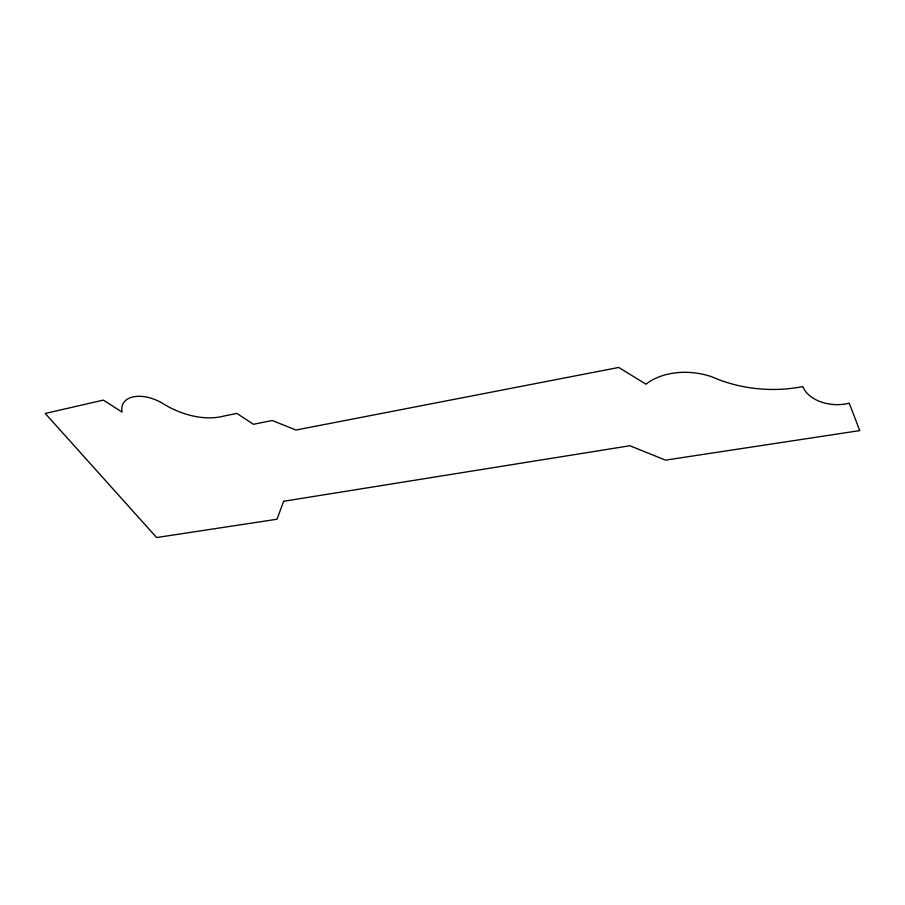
<?xml version="1.0" encoding="UTF-8"?>
<svg xmlns="http://www.w3.org/2000/svg" width="905" height="905" viewBox="0 0 905 905"><rect width="100%" height="100%" fill="white"/><g stroke="black" fill="none" stroke-linecap="round" stroke-linejoin="round"><path stroke-width="1.36" d="M283.65 501.268L276.998 519.232L156.633 537.547L45.25 413.449L103.306 400.112L122.051 412.047A31.449 18.552 27.1 0 1 133.137 396.888A31.449 18.552 27.1 0 1 162.233 403.155A62.547 38.949 27.4 0 0 222.8 416.3L236.816 413.393L253.434 424.287L272.213 420.508L296.014 430.022L618.715 367.453L645.978 384.195A57.682 39.537 7.8 0 1 712.359 376.989A116.27 85.647 2.2 0 0 802.78 386.593A35.238 24.243 1.2 0 0 849.229 403.2L859.75 430.599L665.537 460.136L629.869 445.746L283.65 501.268"/></g></svg>
